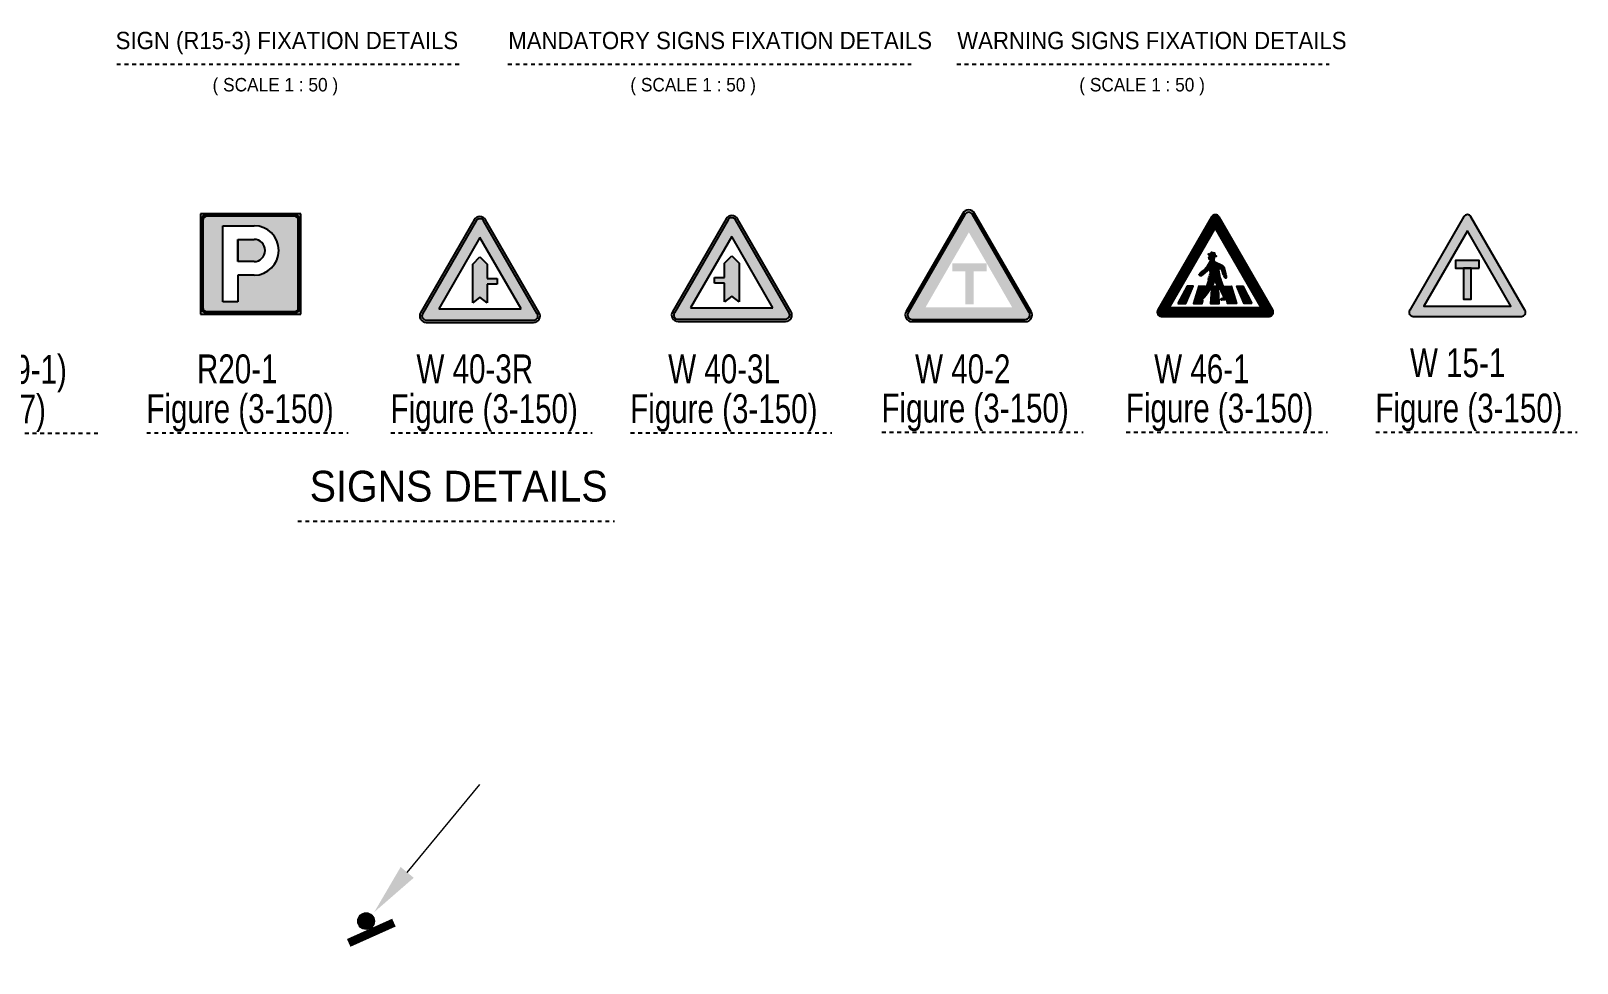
# Model space of a CAD drawing. Header units: metres. Extents: x 427982 to 431722, y 2905273 to 2906993.
# Drawn here: x 428335.9 to 428738, y 2905685.8 to 2905928.3 of the extents above; entities that cross this region are included whole.
import ezdxf
from ezdxf import colors
from ezdxf.entities.mleader import LeaderData, LeaderLine
from ezdxf.lldxf.tags import DXFTag
from ezdxf.math import Vec2, Vec3

# ---------------------------------------------------------------- set-up
doc = ezdxf.new("R2010")
doc.units = ezdxf.units.M
doc.linetypes.add('TI-620 150-200', pattern=[2, 1, -1])
for name, color, linetype, lineweight in [('ART-Conduits', 7, 'Continuous', 0), ('ART-MARKING', 7, 'Continuous', 0), ('x-Traffic$0$SIGNS', 7, 'Continuous', 0)]:
    doc.layers.add(name, color=color, linetype=linetype, lineweight=lineweight)
doc.layers.add('TI-DETAILS', color=7, linetype='Continuous')
doc.layers.add('TI-MARKING', color=7, linetype='Continuous')
doc.styles.add('DIM', font='simplex.shx')
doc.styles.add('JEREC', font='swisscl.ttf')
doc.styles.get("Standard").update_dxf_attribs({"font": 'simplex.shx'})
tags = doc.linetypes.add('TI-LE', pattern='A,66.702581,-0.059557,["L.E",DIM,S=1,R=0,X=0,Y=-0.439865],-2.345205,61.327337', length=130.43468).pattern_tags.tags
tags[6] = DXFTag(74, 10)

# ---------------------------------------------------------------- blocks, each defined once
blk = doc.blocks.new('warning s')
at = {"layer": 'ART-Conduits', "transparency": 33554687}
h = blk.add_hatch(color=1, dxfattribs=at)
h.dxf.hatch_style = 1
h.paths.add_polyline_path([(366049.401, 2988138.276), (366049.401, 2988138.601), (366048.401, 2988138.601), (366048.401, 2988138.276)])
at = {"layer": 'ART-Conduits', "true_color": 0x000000, "transparency": 33554687}
h = blk.add_hatch(color=18, dxfattribs=at)
h.dxf.hatch_style = 1
h.paths.add_polyline_path([(366049.064, 2988138.277), (366048.739, 2988138.276), (366048.739, 2988136.958), (366049.064, 2988136.958)])
at = {"layer": 'x-Traffic$0$SIGNS', "ltscale": 0.01}
h = blk.add_hatch(color=1, dxfattribs=at)
h.dxf.hatch_style = 1
h.paths.add_polyline_path([(366048.901, 2988139.855), (366047.053, 2988136.654), (366050.75, 2988136.654)], flags=16)
edge = h.paths.add_edge_path()
edge.add_line((366051.349, 2988136.482), (366049.056, 2988140.453))
edge.add_arc((366048.901, 2988140.376), 0.173, 26.36583, 149.94616)
edge.add_line((366048.751, 2988140.462), (366046.453, 2988136.481))
edge.add_arc((366046.603, 2988136.394), 0.173, 149.99518, 269.7599)
edge.add_line((366046.602, 2988136.221), (366051.2, 2988136.221))
edge.add_arc((366051.199, 2988136.395), 0.174, 270.07876, 390.25714)
blk.add_lwpolyline([(366051.349, 2988136.482), (366049.056, 2988140.453, 0.598371), (366048.751, 2988140.462), (366046.453, 2988136.481, 0.575982), (366046.602, 2988136.221), (366051.2, 2988136.221, 0.578389)], format="xyb", close=True)
for points in [[(366048.901, 2988139.855), (366047.053, 2988136.654), (366050.75, 2988136.654)], [(366049.401, 2988138.276), (366049.401, 2988138.601), (366048.401, 2988138.601), (366048.401, 2988138.276)], [(366049.064, 2988138.277), (366048.739, 2988138.276), (366048.739, 2988136.958), (366049.064, 2988136.958)]]:
    blk.add_lwpolyline(points, close=True)
at = {"layer": 'x-Traffic$0$SIGNS', "linetype": 'Continuous'}
blk.add_lwpolyline([(366051.349, 2988136.482), (366049.056, 2988140.453, 0.598371), (366048.751, 2988140.462), (366046.453, 2988136.481, 0.575982), (366046.602, 2988136.221), (366046.602, 2988136.221), (366051.2, 2988136.221, 0.578389)], format="xyb", close=True, dxfattribs=at)
blk.add_lwpolyline([(366048.901, 2988139.855), (366047.053, 2988136.654), (366050.75, 2988136.654)], close=True, dxfattribs=at)
blk = doc.blocks.new('W40-2')
at = {"layer": 'TI-DETAILS'}
h = blk.add_hatch(color=1, dxfattribs=at)
h.paths.add_polyline_path([(428568.63, 2905862.86), (428572.27, 2905862.86), (428579.79, 2905875.87), (428579.79, 2905881, 0.267949), (428578.76, 2905880.41)])
h.paths.add_polyline_path([(428579.79, 2905875.87), (428587.3, 2905862.86), (428590.95, 2905862.86), (428580.81, 2905880.41, 0.267949), (428579.79, 2905881)])
h.paths.add_polyline_path([(428568.52, 2905856.35), (428572.27, 2905862.86), (428568.63, 2905862.86), (428564.07, 2905854.97, 0.57735), (428565.1, 2905853.2), (428579.79, 2905853.2), (428579.79, 2905856.35)])
h.paths.add_polyline_path([(428579.79, 2905856.35), (428579.79, 2905853.2), (428594.47, 2905853.2, 0.57735), (428595.5, 2905854.97), (428590.95, 2905862.86), (428587.3, 2905862.86), (428591.06, 2905856.35)])
at = {"layer": 'TI-DETAILS', "linetype": 'TI-LE'}
h = blk.add_hatch(color=7, dxfattribs=at)
h.dxf.hatch_style = 1
h.paths.add_polyline_path([(428578.9, 2905865.72), (428578.9, 2905857.12), (428581.05, 2905857.12), (428581.05, 2905865.72), (428584.45, 2905865.72), (428584.45, 2905867.79), (428575.48, 2905867.79), (428575.48, 2905865.72)])
at = {"layer": 'TI-DETAILS'}
for p, q in [((428578.2, 2905880.8), (428563.49, 2905855.31)), ((428578.72, 2905880.5), (428564, 2905855.01)), ((428595.49, 2905855.01), (428580.77, 2905880.5)), ((428596, 2905855.31), (428581.29, 2905880.8)), ((428565.03, 2905853.23), (428594.46, 2905853.23)), ((428565.03, 2905852.64), (428594.46, 2905852.64))]:
    blk.add_line(p, q, dxfattribs=at)
for centre, radius, start, end in [((428579.75, 2905879.91), 1.78, 30, 150), ((428579.75, 2905879.91), 1.19, 30, 150), ((428565.03, 2905854.42), 1.78, 150, 270), ((428594.46, 2905854.42), 1.78, 270, 30), ((428565.03, 2905854.42), 1.19, 150, 270), ((428594.46, 2905854.42), 1.19, 270, 30)]:
    blk.add_arc(centre, radius, start, end, dxfattribs=at)
blk = doc.blocks.new('W46-1')
at = {"layer": 'TI-MARKING'}
h = blk.add_hatch(dxfattribs=at)
h.set_pattern_fill('ANSI31', color=1, scale=0.149766, angle=315, style=0)
h.set_pattern_definition([(360, (428863.630561, 2906300.237977), (0, 0.0187207537), [])])
h.paths.add_polyline_path([(428643.87, 2905877.03), (428631.89, 2905856.28), (428655.85, 2905856.28)], flags=16)
edge = h.paths.add_edge_path()
edge.add_line((428658.81, 2905855.71), (428644.85, 2905879.88))
edge.add_arc((428643.87, 2905879.31), 1.14, 30, 150)
edge.add_line((428642.89, 2905879.88), (428628.93, 2905855.71))
edge.add_arc((428629.92, 2905855.14), 1.14, 150, 270)
edge.add_line((428629.92, 2905854), (428657.82, 2905854))
edge.add_arc((428657.82, 2905855.14), 1.14, 270, 390)
h = blk.add_hatch(color=7, dxfattribs=at)
h.paths.add_polyline_path([(428634.18, 2905857.38), (428636.26, 2905857.38), (428638.14, 2905861.83), (428636.58, 2905861.84)])
edge = h.paths.add_edge_path(flags=17)
edge.add_line((428636.55, 2905861.79), (428636.6, 2905861.84))
for points in [[(428641.3, 2905861.82), (428639.59, 2905861.83), (428638.2, 2905857.38), (428640.5, 2905857.38), (428640.65, 2905858.18), (428640, 2905858.33), (428639.16, 2905858.38, -0.920725), (428639.2, 2905859.36, 0.152666), (428640.05, 2905859.52), (428640.25, 2905859.83, 0.039118)], [(428642.66, 2905857.38), (428643.88, 2905857.38), (428644.93, 2905857.38), (428644.68, 2905861.25, 0.003068), (428644.33, 2905861.82), (428643.32, 2905861.82, -0.015448), (428642.89, 2905861.03)], [(428647.4, 2905858.93), (428647.4, 2905858.32), (428646.94, 2905858.18), (428647.08, 2905857.38), (428649.32, 2905857.38), (428649.35, 2905857.42), (428647.98, 2905861.83), (428646.24, 2905861.82), (428646.23, 2905861.81), (428646.92, 2905859.93, 0.019867)], [(428651.36, 2905857.38), (428653.4, 2905857.38), (428651, 2905861.84), (428649.48, 2905861.83), (428649.47, 2905861.83)]]:
    blk.add_hatch(color=7, dxfattribs=at).paths.add_polyline_path(points)
for p, q in [((428642.89, 2905879.88), (428628.93, 2905855.71)), ((428658.81, 2905855.71), (428644.85, 2905879.88)), ((428643.87, 2905877.03), (428631.89, 2905856.28)), ((428655.85, 2905856.28), (428643.87, 2905877.03)), ((428631.89, 2905856.28), (428655.85, 2905856.28)), ((428629.92, 2905854), (428657.82, 2905854))]:
    blk.add_line(p, q, dxfattribs=at)
at = {"layer": 'TI-MARKING', "color": 7}
for p, q in [((428639.88, 2905864.58), (428643.6, 2905868.3)), ((428641.31, 2905865.47), (428643.95, 2905868.11)), ((428641.67, 2905866.9), (428643.45, 2905868.69)), ((428642.16, 2905870.08), (428642.29, 2905870.21)), ((428642.32, 2905869.17), (428643.66, 2905870.51)), ((428642.34, 2905864.35), (428645.38, 2905867.4)), ((428642.36, 2905869.75), (428643.24, 2905870.62)), ((428642.53, 2905868.84), (428643.78, 2905870.09)), ((428642.55, 2905866.17), (428644.31, 2905867.93)), ((428642.59, 2905865.68), (428644.67, 2905867.76)), ((428642.59, 2905865.14), (428645.03, 2905867.58)), ((428642.63, 2905868.4), (428643.64, 2905869.41)), ((428643.79, 2905869.56), (428643.99, 2905869.77)), ((428639.74, 2905864.97), (428640.29, 2905865.53)), ((428641.37, 2905861.24), (428644.94, 2905864.81)), ((428641.78, 2905862.18), (428644.85, 2905865.26)), ((428642.08, 2905863.02), (428644.77, 2905865.71)), ((428642.13, 2905863.61), (428644.71, 2905866.19)), ((428643.82, 2905863.15), (428645.02, 2905864.35)), ((428644.03, 2905862.83), (428645.16, 2905863.96)), ((428644.25, 2905862.51), (428645.28, 2905863.54)), ((428645, 2905866.48), (428645.74, 2905867.22)), ((428645.39, 2905866.33), (428646.03, 2905866.98)), ((428645.64, 2905866.05), (428646.19, 2905866.59)), ((428645.78, 2905865.64), (428646.3, 2905866.17)), ((428645.91, 2905865.24), (428646.41, 2905865.74)), ((428646.04, 2905864.84), (428646.52, 2905865.32)), ((428646.22, 2905864.48), (428646.63, 2905864.89)), ((428646.39, 2905864.12), (428646.72, 2905864.44)), ((428636.55, 2905861.79), (428636.6, 2905861.84)), ((428639.85, 2905858.65), (428642.92, 2905861.71)), ((428640.31, 2905858.57), (428642.1, 2905860.36)), ((428640.76, 2905860.1), (428643.41, 2905862.75)), ((428644.46, 2905862.18), (428645.42, 2905863.14)), ((428644.67, 2905861.85), (428645.57, 2905862.75)), ((428644.87, 2905861.52), (428645.71, 2905862.36)), ((428645.08, 2905861.19), (428645.85, 2905861.97)), ((428645.28, 2905860.85), (428646, 2905861.57)), ((428645.47, 2905860.5), (428646.14, 2905861.18)), ((428645.64, 2905860.14), (428646.29, 2905860.79)), ((428645.81, 2905859.78), (428646.43, 2905860.39)), ((428645.95, 2905858.3), (428646.9, 2905859.25)), ((428645.98, 2905859.41), (428646.57, 2905860)), ((428646.14, 2905859.03), (428646.73, 2905859.62)), ((428646.23, 2905861.81), (428646.24, 2905861.82)), ((428649.47, 2905861.83), (428649.48, 2905861.83)), ((428639.04, 2905858.91), (428639.18, 2905859.05)), ((428639.34, 2905858.67), (428639.76, 2905859.09)), ((428645.42, 2905858.31), (428645.78, 2905858.67)), ((428646.56, 2905858.38), (428647.08, 2905858.89)), ((428649.32, 2905857.38), (428649.35, 2905857.42))]:
    blk.add_line(p, q, dxfattribs=at)
for points in [[(428646.56, 2905865.14), (428646.63, 2905864.89), (428646.72, 2905864.44), (428646.75, 2905864.27, -0.132059), (428646.74, 2905864.25), (428646.63, 2905863.95, -0.649569), (428646.57, 2905863.93), (428646.21, 2905864.31, -0.221392), (428646.2, 2905864.34), (428646.24, 2905864.62, 0.184), (428646.23, 2905864.93), (428646.05, 2905864.81), (428645.59, 2905866.19, 0.085776), (428645.17, 2905866.42), (428644.69, 2905866.59), (428644.72, 2905866.01), (428645.06, 2905864.15), (428645.35, 2905863.62), (428645.26, 2905863.59), (428646.64, 2905859.82, 0.018693), (428647.1, 2905858.86), (428647.1, 2905858.54), (428646.41, 2905858.34), (428645.61, 2905858.27, -1.175474), (428645.53, 2905858.64, 0.16624), (428646.2, 2905858.89, 0.014854), (428645.37, 2905860.7, 0.0134), (428643.8, 2905863.18, 0.604671), (428643.59, 2905863.16, -0.098246), (428640.59, 2905858.51), (428640.04, 2905858.64), (428639.19, 2905858.68, -0.859442), (428639.2, 2905859.06, 0.160478), (428640.26, 2905859.29), (428640.5, 2905859.67, 0.073176), (428642.25, 2905863.59), (428642.09, 2905863.62, 0.003311), (428642.59, 2905865.13, 0.046587), (428642.51, 2905866.42, 0.587956), (428642.45, 2905866.45), (428640.55, 2905864.82), (428640.46, 2905865.08), (428640.24, 2905864.92), (428640.28, 2905864.6, -0.408461), (428640.25, 2905864.56), (428639.96, 2905864.52, -0.261068), (428639.93, 2905864.53), (428639.67, 2905864.84, -0.361728), (428639.67, 2905864.89), (428640.03, 2905865.33, 0.117102), (428642.63, 2905868.4), (428642.71, 2905868.69, 0.532528), (428642.58, 2905868.84), (428642.41, 2905868.82, -0.518826), (428642.3, 2905868.95), (428642.3, 2905868.97), (428642.34, 2905869.13, 0.550874), (428642.29, 2905869.18, -0.736437), (428642.22, 2905869.3, 0.13482), (428642.4, 2905869.66, -0.30845), (428642.38, 2905869.79), (428642.44, 2905869.92), (428642.09, 2905870.12), (428642.12, 2905870.25), (428642.19, 2905870.23, 0.287151), (428642.6, 2905870.36), (428642.91, 2905870.71), (428643.71, 2905870.5), (428643.78, 2905870.06, 0.29751), (428644.08, 2905869.73), (428644.16, 2905869.71), (428644.14, 2905869.58), (428643.68, 2905869.56), (428643.46, 2905868.84, 0.21863), (428643.61, 2905868.28), (428645.72, 2905867.23, -0.156497), (428646.13, 2905866.83)], [(428646.94, 2905858.18), (428647.4, 2905858.32), (428647.4, 2905858.93, -0.019867), (428646.92, 2905859.93), (428646.23, 2905861.82), (428647.98, 2905861.83), (428649.36, 2905857.38), (428647.08, 2905857.38)]]:
    blk.add_lwpolyline(points, format="xyb", close=True, dxfattribs=at)
for points in [[(428634.18, 2905857.38), (428636.26, 2905857.38), (428638.14, 2905861.83), (428636.58, 2905861.84)], [(428653.4, 2905857.38), (428651.36, 2905857.38), (428649.47, 2905861.83), (428651, 2905861.84)]]:
    blk.add_lwpolyline(points, close=True, dxfattribs=at)
for points in [[(428641.32, 2905861.82), (428639.59, 2905861.83), (428638.2, 2905857.38), (428640.5, 2905857.38), (428640.65, 2905858.18), (428640, 2905858.33), (428639.16, 2905858.38, -0.920725), (428639.2, 2905859.36, 0.152666), (428640.05, 2905859.52), (428640.25, 2905859.83, 0.039118), (428641.3, 2905861.82, 0.073181)], [(428643.7, 2905857.38), (428644.93, 2905857.38), (428644.68, 2905861.25, 0.003068), (428644.33, 2905861.82), (428643.32, 2905861.82, -0.015448), (428642.89, 2905861.03), (428642.66, 2905857.38), (428643.88, 2905857.38)]]:
    blk.add_lwpolyline(points, format="xyb", dxfattribs=at)
at = {"layer": 'TI-MARKING'}
for centre, start, end in [((428643.87, 2905879.31), 30, 150), ((428629.92, 2905855.14), 150, 270), ((428657.82, 2905855.14), 270, 30)]:
    blk.add_arc(centre, 1.14, start, end, dxfattribs=at)
at = {"layer": 'TI-MARKING', "color": 7}
blk.add_arc((428598.32, 2905832.68), 54.77, 30.6524, 30.6782, dxfattribs=at)
blk = doc.blocks.new('W40-3L')
at = {"layer": 'TI-DETAILS'}
h = blk.add_hatch(color=1, dxfattribs=at)
h.paths.add_polyline_path([(428507.54, 2905862.44), (428511.01, 2905862.44), (428518.14, 2905874.8), (428518.14, 2905879.68, 0.267949), (428517.17, 2905879.11)])
h.paths.add_polyline_path([(428518.14, 2905874.8), (428525.28, 2905862.44), (428528.74, 2905862.44), (428519.12, 2905879.11, 0.267949), (428518.14, 2905879.68)])
h.paths.add_polyline_path([(428507.44, 2905856.26), (428511.01, 2905862.44), (428507.54, 2905862.44), (428503.22, 2905854.95, 0.57735), (428504.19, 2905853.26), (428518.14, 2905853.26), (428518.14, 2905856.26)])
h.paths.add_polyline_path([(428518.14, 2905856.26), (428518.14, 2905853.26), (428532.09, 2905853.26, 0.57735), (428533.07, 2905854.95), (428528.74, 2905862.44), (428525.28, 2905862.44), (428528.85, 2905856.26)])
h = blk.add_hatch(color=256, dxfattribs=at)
h.paths.add_polyline_path([(428518.14, 2905869.76), (428516.27, 2905867.89), (428516.27, 2905864.14), (428513.64, 2905864.14), (428513.64, 2905862.64), (428516.27, 2905862.64), (428516.27, 2905862.44), (428518.14, 2905862.44)])
h.paths.add_polyline_path([(428520.02, 2905867.89), (428518.14, 2905869.76), (428518.14, 2905862.44), (428520.02, 2905862.44), (428520.02, 2905862.64), (428520.02, 2905864.14)])
h.paths.add_polyline_path([(428518.14, 2905862.44), (428516.27, 2905862.44), (428516.27, 2905857.76), (428518.14, 2905859.26)])
h.paths.add_polyline_path([(428520.02, 2905862.44), (428518.14, 2905862.44), (428518.14, 2905859.26), (428520.02, 2905857.76)])
for p, q in [((428516.68, 2905879.4), (428502.73, 2905855.23)), ((428533.56, 2905855.23), (428519.6, 2905879.4)), ((428517.17, 2905879.11), (428503.22, 2905854.95)), ((428533.07, 2905854.95), (428519.12, 2905879.11)), ((428518.14, 2905874.8), (428507.44, 2905856.26)), ((428528.85, 2905856.26), (428518.14, 2905874.8)), ((428516.27, 2905867.89), (428518.14, 2905869.76)), ((428516.27, 2905864.14), (428516.27, 2905867.89)), ((428518.14, 2905869.76), (428520.02, 2905867.89)), ((428520.02, 2905867.89), (428520.02, 2905864.14)), ((428513.64, 2905862.64), (428513.64, 2905864.14)), ((428513.64, 2905864.14), (428516.27, 2905864.14)), ((428520.02, 2905864.14), (428520.02, 2905862.64)), ((428516.27, 2905862.64), (428513.64, 2905862.64)), ((428516.27, 2905857.76), (428516.27, 2905862.64)), ((428518.14, 2905859.26), (428516.27, 2905857.76)), ((428520.02, 2905857.76), (428518.14, 2905859.26)), ((428520.02, 2905862.64), (428520.02, 2905857.76)), ((428507.44, 2905856.26), (428528.85, 2905856.26)), ((428504.19, 2905853.26), (428532.09, 2905853.26)), ((428504.19, 2905852.7), (428532.09, 2905852.7))]:
    blk.add_line(p, q, dxfattribs=at)
for centre, radius, start, end in [((428518.14, 2905878.55), 1.69, 30, 150), ((428518.14, 2905878.55), 1.13, 30, 150), ((428504.19, 2905854.39), 1.69, 150, 270), ((428532.09, 2905854.39), 1.69, 270, 30), ((428504.19, 2905854.39), 1.13, 150, 270), ((428532.09, 2905854.39), 1.12, 270, 30)]:
    blk.add_arc(centre, radius, start, end, dxfattribs=at)
blk = doc.blocks.new('W40-3R')
at = {"layer": 'TI-DETAILS'}
h = blk.add_hatch(color=1, dxfattribs=at)
h.paths.add_polyline_path([(428452.63, 2905879.42, 0.267949), (428451.65, 2905878.86), (428442.03, 2905862.18), (428445.49, 2905862.18), (428452.63, 2905874.55)])
h.paths.add_polyline_path([(428452.63, 2905874.55), (428459.76, 2905862.18), (428463.23, 2905862.18), (428453.6, 2905878.86, 0.267949), (428452.63, 2905879.42)])
h.paths.add_polyline_path([(428441.92, 2905856), (428445.49, 2905862.18), (428442.03, 2905862.18), (428437.7, 2905854.69, 0.57735), (428438.68, 2905853), (428452.63, 2905853), (428452.63, 2905856)])
h.paths.add_polyline_path([(428452.63, 2905856), (428452.63, 2905853), (428466.58, 2905853, 0.57735), (428467.55, 2905854.69), (428463.23, 2905862.18), (428459.76, 2905862.18), (428463.33, 2905856)])
h = blk.add_hatch(color=256, dxfattribs=at)
h.paths.add_polyline_path([(428452.63, 2905869.51), (428450.75, 2905867.63), (428450.75, 2905863.88), (428450.75, 2905862.38), (428450.75, 2905862.18), (428452.63, 2905862.18)])
h.paths.add_polyline_path([(428454.5, 2905867.63), (428452.63, 2905869.51), (428452.63, 2905862.18), (428454.5, 2905862.18), (428454.5, 2905862.38), (428457.13, 2905862.38), (428457.13, 2905863.88), (428454.5, 2905863.88)])
h.paths.add_polyline_path([(428454.5, 2905862.18), (428452.63, 2905862.18), (428452.63, 2905859.01), (428454.5, 2905857.51)])
h.paths.add_polyline_path([(428452.63, 2905862.18), (428450.75, 2905862.18), (428450.75, 2905857.51), (428452.63, 2905859.01)])
for p, q in [((428451.17, 2905879.14), (428437.21, 2905854.97)), ((428451.65, 2905878.86), (428437.7, 2905854.69)), ((428467.55, 2905854.69), (428453.6, 2905878.86)), ((428468.04, 2905854.97), (428454.09, 2905879.14)), ((428452.63, 2905874.55), (428441.92, 2905856)), ((428463.33, 2905856), (428452.63, 2905874.55)), ((428450.75, 2905867.63), (428452.63, 2905869.51)), ((428450.75, 2905863.88), (428450.75, 2905867.63)), ((428452.63, 2905869.51), (428454.5, 2905867.63)), ((428454.5, 2905867.63), (428454.5, 2905863.88)), ((428450.75, 2905862.38), (428450.75, 2905863.88)), ((428454.5, 2905863.88), (428457.13, 2905863.88)), ((428457.13, 2905863.88), (428457.13, 2905862.38)), ((428450.75, 2905857.51), (428450.75, 2905862.38)), ((428457.13, 2905862.38), (428454.5, 2905862.38)), ((428454.5, 2905862.38), (428454.5, 2905857.51)), ((428441.92, 2905856), (428463.33, 2905856)), ((428452.63, 2905859.01), (428450.75, 2905857.51)), ((428454.5, 2905857.51), (428452.63, 2905859.01)), ((428438.68, 2905853), (428466.58, 2905853)), ((428438.68, 2905852.44), (428466.58, 2905852.44))]:
    blk.add_line(p, q, dxfattribs=at)
for centre, radius, start, end in [((428452.63, 2905878.3), 1.69, 30, 150), ((428452.63, 2905878.3), 1.13, 30, 150), ((428438.68, 2905854.13), 1.69, 150, 270), ((428438.68, 2905854.13), 1.12, 150, 270), ((428466.58, 2905854.13), 1.69, 270, 30), ((428466.58, 2905854.13), 1.12, 270, 30)]:
    blk.add_arc(centre, radius, start, end, dxfattribs=at)
blk = doc.blocks.new('R20-1')
at = {"layer": 'TI-DETAILS'}
h = blk.add_hatch(color=162, dxfattribs=at)
h.paths.add_polyline_path([(428379.94, 2905880.72), (428379.94, 2905867.66), (428380.16, 2905867.66), (428380.16, 2905878.98, -0.414214), (428381.68, 2905880.5), (428393, 2905880.5), (428393, 2905880.72)])
h.paths.add_polyline_path([(428393, 2905880.72), (428393, 2905880.5), (428404.32, 2905880.5, -0.414214), (428405.84, 2905878.98), (428405.84, 2905867.66), (428406.06, 2905867.66), (428406.06, 2905880.72)])
h.paths.add_polyline_path([(428406.06, 2905867.66), (428405.84, 2905867.66), (428405.84, 2905856.34, -0.414214), (428404.32, 2905854.82), (428393, 2905854.82), (428393, 2905854.6), (428406.06, 2905854.6)])
h.paths.add_polyline_path([(428393, 2905854.6), (428393, 2905854.82), (428381.68, 2905854.82, -0.414214), (428380.16, 2905856.34), (428380.16, 2905867.66), (428379.94, 2905867.66), (428379.94, 2905854.6)])
h.paths.add_polyline_path([(428380.59, 2905856.34, 0.414214), (428381.68, 2905855.25), (428393, 2905855.25), (428393, 2905864.73), (428389.66, 2905864.73), (428389.66, 2905857.83), (428385.76, 2905857.83), (428385.76, 2905867.66), (428380.59, 2905867.66)], flags=17)
h.paths.add_polyline_path([(428393.9, 2905864.73), (428393, 2905864.73), (428393, 2905855.25), (428404.32, 2905855.25, 0.414214), (428405.41, 2905856.34), (428405.41, 2905867.66), (428399.29, 2905867.66, -0.254153)])
h.paths.add_polyline_path([(428405.41, 2905878.98, 0.414214), (428404.32, 2905880.07), (428393, 2905880.07), (428393, 2905877.59), (428393.9, 2905877.59, -0.594702), (428399.29, 2905867.66), (428405.41, 2905867.66)])
h.paths.add_polyline_path([(428380.59, 2905867.66), (428385.76, 2905867.66), (428385.76, 2905877.59), (428389.66, 2905877.59), (428393, 2905877.59), (428393, 2905880.07), (428381.68, 2905880.07, 0.414214), (428380.59, 2905878.98)], flags=17)
h.paths.add_polyline_path([(428389.66, 2905868.27), (428393, 2905868.27), (428393, 2905874.05), (428389.66, 2905874.05)], flags=16)
h.paths.add_polyline_path([(428393, 2905868.27), (428393.9, 2905868.27, 1), (428393.9, 2905874.05), (428393, 2905874.05)], flags=17)
for p, q in [((428379.94, 2905880.72), (428379.94, 2905854.6)), ((428406.06, 2905880.72), (428379.94, 2905880.72)), ((428404.32, 2905880.5), (428381.68, 2905880.5)), ((428404.32, 2905880.07), (428381.68, 2905880.07)), ((428406.06, 2905854.6), (428406.06, 2905880.72)), ((428380.16, 2905878.98), (428380.16, 2905856.34)), ((428380.59, 2905878.98), (428380.59, 2905856.34)), ((428385.76, 2905857.83), (428385.76, 2905877.59)), ((428385.76, 2905877.59), (428389.66, 2905877.59)), ((428389.66, 2905877.59), (428393.9, 2905877.59)), ((428405.41, 2905856.34), (428405.41, 2905878.98)), ((428405.84, 2905856.34), (428405.84, 2905878.98)), ((428389.66, 2905874.05), (428393.9, 2905874.05)), ((428389.66, 2905868.27), (428389.66, 2905874.05)), ((428389.66, 2905874.05), (428389.66, 2905868.27)), ((428393.9, 2905868.27), (428389.66, 2905868.27)), ((428393.9, 2905864.73), (428389.66, 2905864.73)), ((428389.66, 2905864.73), (428389.66, 2905857.83)), ((428381.68, 2905855.25), (428404.32, 2905855.25)), ((428389.66, 2905857.83), (428385.76, 2905857.83)), ((428379.94, 2905854.6), (428406.06, 2905854.6)), ((428381.68, 2905854.82), (428404.32, 2905854.82))]:
    blk.add_line(p, q, dxfattribs=at)
for centre, radius, start, end in [((428381.68, 2905878.98), 1.52, 90, 180), ((428381.68, 2905878.98), 1.09, 90, 180), ((428404.32, 2905878.98), 1.52, 0, 90), ((428404.32, 2905878.98), 1.09, 0, 90), ((428393.9, 2905871.16), 6.43, 270, 90), ((428393.9, 2905871.16), 2.89, 270, 90), ((428381.68, 2905856.34), 1.52, 180, 270), ((428381.68, 2905856.34), 1.09, 180, 270), ((428404.32, 2905856.34), 1.09, 270, 0), ((428404.32, 2905856.34), 1.52, 270, 0)]:
    blk.add_arc(centre, radius, start, end, dxfattribs=at)
blk = doc.blocks.new('Sign')
at = {"layer": 'ART-MARKING', "linetype": 'TI-LE'}
blk.add_hatch(color=256, dxfattribs=at).paths.add_polyline_path([(-0.162, 0, -1), (0.162, 0, -1)])
at = {"layer": 'ART-MARKING', "linetype": 'TI-LE', "const_width": 0.165}
blk.add_lwpolyline([(0.091, 0.532), (-0.487, -0.234)], dxfattribs=at)
at = {"layer": 'ART-MARKING', "linetype": 'TI-LE'}
blk.add_circle((0, 0), 0.162, dxfattribs=at)

msp = doc.modelspace()

# ---------------------------------------------------------------- linework, layer by layer
at = {"layer": 'TI-DETAILS', "linetype": 'TI-620 150-200'}
for p, q in [((428358.2, 2905919.623), (428447.499, 2905919.623)), ((428459.934, 2905919.623), (428564.812, 2905919.623)), ((428576.69, 2905919.623), (428673.463, 2905919.623)), ((428268.283, 2905823.62), (428353.552, 2905823.62)), ((428365.982, 2905823.729), (428418.352, 2905823.729)), ((428429.483, 2905823.729), (428481.852, 2905823.729)), ((428491.806, 2905823.71), (428544.175, 2905823.71)), ((428557.156, 2905823.877), (428609.525, 2905823.877)), ((428620.725, 2905823.877), (428673.094, 2905823.877)), ((428685.598, 2905823.877), (428737.967, 2905823.877)), ((428405.268, 2905800.762), (428487.669, 2905800.762))]:
    msp.add_line(p, q, dxfattribs=at)

# ---------------------------------------------------------------- block references
for name in ['R20-1', 'W40-3R', 'W40-3L', 'W40-2', 'W46-1']:
    msp.add_blockref(name, (0, 0))
at = {"xscale": 6.119595401733012, "yscale": 6.119595401733012, "zscale": 6.119595401733012, "rotation": 0.0002916728457541}
msp.add_blockref('warning s', (-1811268.653, -15380342.078), dxfattribs=at)
at = {"layer": 'ART-MARKING', "xscale": 13.43186870681974, "yscale": 13.43186870681974, "zscale": 13.43186870681974, "rotation": 151.1845068386379}
msp.add_blockref('Sign', (428423.024, 2905696.703), dxfattribs=at)

# ---------------------------------------------------------------- texts
at = {"layer": 'TI-DETAILS', "linetype": 'TI-620 150-200', "style": 'JEREC', "width": 1.25}
for s, height, p in [(' SIGN (R15-3) FIXATION DETAILS', 4.5, (428356.304, 2905923.532)), ('MANDATORY SIGNS FIXATION DETAILS', 4.5, (428460.015, 2905923.532)), ('WARNING SIGNS FIXATION DETAILS', 4.5, (428576.771, 2905923.532)), ('( SCALE 1 : 50 )', 3.5, (428383.112, 2905912.53)), ('( SCALE 1 : 50 )', 3.5, (428491.764, 2905912.53)), ('( SCALE 1 : 50 )', 3.5, (428608.52, 2905912.53)), ('SIGNS DETAILS', 8, (428408.369, 2905805.842))]:
    msp.add_text(s, height=height, dxfattribs=at).set_placement(p)
at = {"layer": 'TI-DETAILS', "linetype": 'TI-620 150-200', "style": 'JEREC'}
msp.add_text('SIGN (R2-1) + (R19-1)', height=7.5, dxfattribs=at).set_placement((428267.678, 2905836.479))
at = {"layer": 'TI-DETAILS', "color": 7, "style": 'JEREC', "oblique": 0}
for s, p in [('R20-1', (428379.056, 2905836.613)), ('W 40-3R', (428436.137, 2905836.609)), ('W 40-3L', (428501.603, 2905836.609)), ('W 40-2', (428565.816, 2905836.609)), ('W 46-1', (428627.994, 2905836.609)), ('W 15-1', (428694.517, 2905838.202)), ('Figure (3-23)+(3-87)', (428270.324, 2905826.158)), ('Figure (3-150)', (428365.889, 2905826.267)), ('Figure (3-150)', (428429.389, 2905826.267)), ('Figure (3-150)', (428491.712, 2905826.248)), ('Figure (3-150)', (428557.063, 2905826.415)), ('Figure (3-150)', (428620.632, 2905826.415)), ('Figure (3-150)', (428685.505, 2905826.415))]:
    msp.add_text(s, height=7.5, dxfattribs=at).set_placement(p)

# ---------------------------------------------------------------- leaders
at = {"layer": 'ART-MARKING'}
ml = msp.add_multileader_mtext('Standard', dxfattribs=at)
ml.set_content('')
ml.set_leader_properties(color=256, linetype='ByLayer', lineweight=-1)
ml.build(insert=Vec2(0, 0))
ml.multileader.update_dxf_attribs({"has_dogleg": 0, "text_right_attachment_type": 6, "dogleg_length": 0.36, "arrow_head_size": 13.432})
ctx = ml.context
ctx.base_point, ctx.char_height, ctx.arrow_head_size, ctx.landing_gap_size, ctx.plane_origin, ctx.plane_x_axis, ctx.plane_y_axis = Vec3(428452.647, 2905732.203), 53.727, 13.432, 26.864, Vec3(428425.147, 2905699.03), Vec3(0.8499607, 0.5268461), Vec3(-0.5268461, 0.8499607)
ctx.right_attachment = 6
notes = []
notes.append((ctx, [(0, (1, 1, 0), (428448.537, 2905729.655), (0.8499607, 0.5268461), 4.835, [(0, [(428425.147, 2905699.03)], 0, [])])]))
ctx.mtext, ml.multileader.dxf.content_type = None, 0
for ctx, leaders in notes:
    for number, flags, end, landing, length, lines in leaders:
        leader = LeaderData()
        leader.index, (leader.has_last_leader_line, leader.has_dogleg_vector, leader.attachment_direction) = number, flags
        leader.last_leader_point, leader.dogleg_vector, leader.dogleg_length = Vec3(end), Vec3(landing), length
        for number, points, colour, breaks in lines:
            line = LeaderLine()
            line.index, line.vertices, line.color, line.breaks = number, Vec3.list(points), colors.encode_raw_color(colour), breaks
            leader.lines.append(line)
        ctx.leaders.append(leader)

doc.saveas('drawing.dxf')
